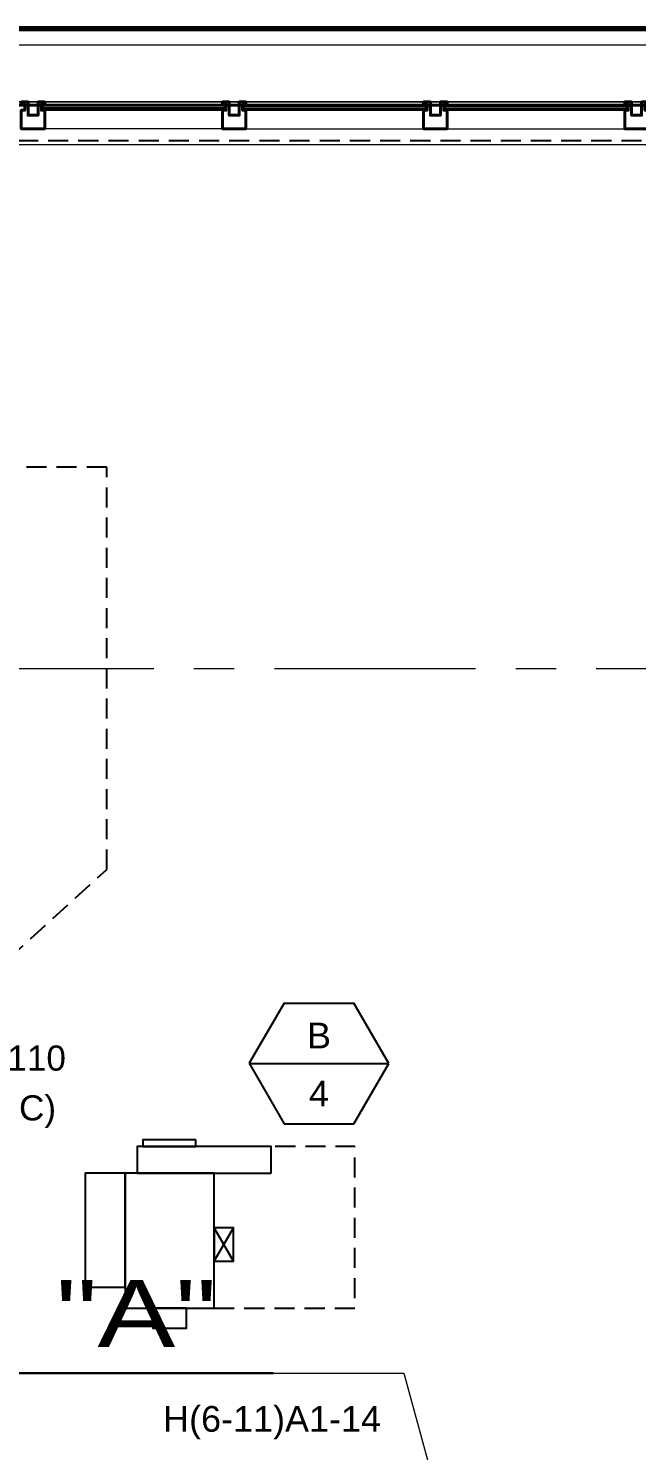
# Model space of a CAD drawing. Header units: inches. Extents: x -26500 to 0, y -3347 to 2257.
# Drawn here: x -23822.4 to -23641, y 1140.7 to 1565 of the extents above; entities that cross this region are included whole.
import ezdxf
from ezdxf.enums import TextEntityAlignment as Align

# ---------------------------------------------------------------- set-up
doc = ezdxf.new("R2010")
doc.units = ezdxf.units.IN
doc.header["$LTSCALE"] = 48
doc.header["$MEASUREMENT"] = 0
for name, pattern in [('A104$0$CENTER', [2, 1.25, -0.25, 0.25, -0.25]), ('HIDDEN2', [0.1875, 0.125, -0.0625]), ('NB - 5th floor_plan$0$HIDDEN2', [0.1875, 0.125, -0.0625])]:
    doc.linetypes.add(name, pattern=pattern)
for name, color, linetype in [('A104$0$A-AREA-IDEN', 8, 'Continuous'), ('A104$0$A-FLOR-AWNG', 8, 'Continuous'), ('A104$0$A-FLOR-SLAB', 8, 'Continuous'), ('A104$0$A-GLAZ', 8, 'Continuous'), ('A104$0$A-GRID-GRDP0-15', 8, 'Continuous'), ('A104$0$C-PROP', 8, 'Continuous'), ('A604$0$A-SHAD-PAT2', 8, 'Continuous'), ('ANNTEXT', 6, 'Continuous'), ('E-FIRE', 234, 'Continuous'), ('E-Powr-Circ', 232, 'Continuous'), ('M-HVAC-blck', 6, 'Continuous'), ('M-HVAC-clrn', 1, 'HIDDEN2'), ('M-HVAC-EQPM-FPTD', 94, 'Continuous'), ('M-HVAC-FUTR', 4, 'HIDDEN2'), ('M-HVAC-Supp', 93, 'Continuous'), ('M-HVAC-TEXT', 6, 'Continuous'), ('NB - 5th floor_plan$0$STDROPS', 1, 'NB - 5th floor_plan$0$HIDDEN2'), ('NB - 5th floor_plan$0$STSLABEDGE', 1, 'NB - 5th floor_plan$0$HIDDEN2'), ('XREF', 7, 'Continuous')]:
    doc.layers.add(name, color=color, linetype=linetype)
doc.layers.add('E-Fire-Covr', color=240, linetype='Continuous', lineweight=70, plot=False)
doc.styles.add('A104$0$Arial', font='arial.ttf', dxfattribs={"height": 0.076839})
doc.styles.add('M08', font='arial.ttf', dxfattribs={"height": 7.68})
doc.styles.add('MAMEP ANNO', font='arial.ttf', dxfattribs={"height": 0.101562})

# ---------------------------------------------------------------- blocks, each defined once
blk = doc.blocks.new('A104')
at = {"layer": 'A104$0$A-AREA-IDEN', "lineweight": 30}
blk.add_line((-23926.4359, 1163.8686, 0.2066), (-23749.3671, 1163.8686, 0.2066), dxfattribs=at)
at = {"layer": 'A104$0$A-AREA-IDEN', "lineweight": 0, "elevation": 0.2066, "flags": 128}
blk.add_lwpolyline([(-23760.5768, 1163.8686), (-23710.4053, 1163.8686), (-23628.2191, 862.6629)], dxfattribs=at)
at = {"layer": 'A104$0$A-FLOR-AWNG', "lineweight": 0}
for q in [(-21043.1174, 1560.0949), (-23668.5007, 1560.0949)]:
    blk.add_line((-24033.7396, 1560.0949), q, dxfattribs=at)
at = {"layer": 'A104$0$A-FLOR-SLAB', "lineweight": 0, "flags": 128}
blk.add_lwpolyline([(-23869.2731, 1530.3475), (-21072.7739, 1530.3449), (-21072.7739, -6.1545), (-22489.2736, -6.1545), (-22489.2736, 53.8448), (-22872.7736, 53.8448), (-22872.7736, -6.1545), (-24409.272, -6.1545)], dxfattribs=at)
at = {"layer": 'A104$0$A-GLAZ', "lineweight": 0}
for p, q in [((-21060.0239, 1543.0949), (-23882.0254, 1543.0991)), ((-23668.5007, 1543.0987), (-23882.0254, 1543.0991)), ((-23763.7734, 1541.8475), (-23818.2734, 1541.8475)), ((-23763.7734, 1541.3475), (-23818.2734, 1541.3475)), ((-23758.2739, 1541.8475), (-23703.7739, 1541.8475)), ((-23758.2739, 1541.3475), (-23703.7739, 1541.3475)), ((-23698.2739, 1541.8475), (-23643.7739, 1541.8475)), ((-23698.2739, 1541.3475), (-23643.7739, 1541.3475)), ((-23764.5234, 1535.0975), (-23817.5234, 1535.0975)), ((-23757.5239, 1535.0975), (-23704.5239, 1535.0975)), ((-23697.5239, 1535.0975), (-23644.5239, 1535.0975))]:
    blk.add_line(p, q, dxfattribs=at)
at = {"layer": 'A104$0$A-GLAZ', "lineweight": 40}
for p, q in [((-23763.7734, 1542.0975), (-23818.2734, 1542.0975)), ((-23818.2734, 1540.8475), (-23818.2734, 1542.0975)), ((-23763.7734, 1540.8475), (-23818.2734, 1540.8475)), ((-23763.7734, 1540.8475), (-23763.7734, 1542.0975)), ((-23758.2739, 1540.8475), (-23758.2739, 1542.0975)), ((-23758.2739, 1542.0975), (-23703.7739, 1542.0975)), ((-23758.2739, 1540.8475), (-23703.7739, 1540.8475)), ((-23703.7739, 1540.8475), (-23703.7739, 1542.0975)), ((-23698.2739, 1540.8475), (-23698.2739, 1542.0975)), ((-23698.2739, 1542.0975), (-23643.7739, 1542.0975)), ((-23698.2739, 1540.8475), (-23643.7739, 1540.8475)), ((-23643.7739, 1540.8475), (-23643.7739, 1542.0975))]:
    blk.add_line(p, q, dxfattribs=at)
at = {"layer": 'A104$0$A-GLAZ', "lineweight": 40, "flags": 128}
for points in [[(-23821.0231, 1539.0975), (-23822.5228, 1539.0975), (-23822.5228, 1543.0975), (-23824.5228, 1543.0975), (-23824.5228, 1542.3475), (-23823.5228, 1542.3475), (-23823.5228, 1540.5975), (-23824.5228, 1540.5975), (-23824.5228, 1535.0975), (-23821.0231, 1535.0975)], [(-23821.0231, 1539.0975), (-23819.5234, 1539.0975), (-23819.5234, 1543.0975), (-23817.5234, 1543.0975), (-23817.5234, 1542.3475), (-23818.5234, 1542.3475), (-23818.5234, 1540.5975), (-23817.5234, 1540.5975), (-23817.5234, 1535.0975), (-23821.0231, 1535.0975)], [(-23761.0231, 1539.0975), (-23762.5234, 1539.0975), (-23762.5234, 1543.0975), (-23764.5234, 1543.0975), (-23764.5234, 1542.3475), (-23763.5234, 1542.3475), (-23763.5234, 1540.5975), (-23764.5234, 1540.5975), (-23764.5234, 1535.0975), (-23761.0231, 1535.0975)], [(-23761.0242, 1539.0975), (-23759.5239, 1539.0975), (-23759.5239, 1543.0975), (-23757.5239, 1543.0975), (-23757.5239, 1542.3475), (-23758.5239, 1542.3475), (-23758.5239, 1540.5975), (-23757.5239, 1540.5975), (-23757.5239, 1535.0975), (-23761.0242, 1535.0975)], [(-23701.0242, 1539.0975), (-23702.5239, 1539.0975), (-23702.5239, 1543.0975), (-23704.5239, 1543.0975), (-23704.5239, 1542.3475), (-23703.5239, 1542.3475), (-23703.5239, 1540.5975), (-23704.5239, 1540.5975), (-23704.5239, 1535.0975), (-23701.0242, 1535.0975)], [(-23701.0242, 1539.0975), (-23699.5239, 1539.0975), (-23699.5239, 1543.0975), (-23697.5239, 1543.0975), (-23697.5239, 1542.3475), (-23698.5239, 1542.3475), (-23698.5239, 1540.5975), (-23697.5239, 1540.5975), (-23697.5239, 1535.0975), (-23701.0242, 1535.0975)], [(-23641.0242, 1539.0975), (-23642.5239, 1539.0975), (-23642.5239, 1543.0975), (-23644.5239, 1543.0975), (-23644.5239, 1542.3475), (-23643.5239, 1542.3475), (-23643.5239, 1540.5975), (-23644.5239, 1540.5975), (-23644.5239, 1535.0975), (-23641.0242, 1535.0975)], [(-23641.0242, 1539.0975), (-23639.5245, 1539.0975), (-23639.5245, 1543.0975), (-23637.5245, 1543.0975), (-23637.5245, 1542.3475), (-23638.5245, 1542.3475), (-23638.5245, 1540.5975), (-23637.5245, 1540.5975), (-23637.5245, 1535.0975), (-23641.0242, 1535.0975)]]:
    blk.add_lwpolyline(points, dxfattribs=at)
at = {"layer": 'A104$0$A-GRID-GRDP0-15', "linetype": 'A104$0$CENTER', "lineweight": 0}
blk.add_line((-23941.0236, 1374.095), (-20364.9322, 1374.095), dxfattribs=at)
at = {"layer": 'A104$0$C-PROP', "lineweight": 40, "flags": 128}
blk.add_lwpolyline([(-25004.5437, -676.9041), (-24022.0239, 1542.095), (-21061.0239, 1542.095), (-21061.0239, -676.9042)], dxfattribs=at)
at = {"layer": 'A104$0$A-AREA-IDEN', "lineweight": 30, "insert": (-23926.4369, 1171.3476, 0.2066), "char_height": 19.999996, "attachment_point": 7, "line_spacing_factor": 0.6, "style": 'A104$0$Arial'}
blk.add_mtext('\\H1x;\\W1.24688;MECH "A"', dxfattribs=at)
blk = doc.blocks.new('NB - 5th floor_plan')
at = {"layer": 'NB - 5th floor_plan$0$STDROPS', "color": 1, "linetype": 'NB - 5th floor_plan$0$HIDDEN2'}
for p, q in [((-23799.0236, 1434.1209), (-23874.5231, 1434.1209)), ((-23799.0236, 1314.095), (-23799.0236, 1434.1209)), ((-23901.7685, 1220.8749, 0), (-23799.0236, 1314.1209))]:
    blk.add_line(p, q, dxfattribs=at)
at = {"layer": 'NB - 5th floor_plan$0$STSLABEDGE', "color": 1, "linetype": 'NB - 5th floor_plan$0$HIDDEN2', "elevation": 0}
blk.add_lwpolyline([(-24410.5216, 169.3061), (-24584.3081, 246.2546), (-24082.6837, 1379.1629), (-23921.1515, 1307.6403), (-23870.5233, 1357.7144), (-23870.5233, 1531.5979), (-21297.5245, 1531.5947), (-21279.6923, 1531.5951), (-21071.5239, 1531.5949), (-21071.5239, -7.4045), (-21293.4359, -7.4045), (-21298.4429, -7.4045), (-22490.5236, -7.4045), (-22490.5236, 52.5948), (-22871.5236, 52.5948), (-22871.5236, -7.4045), (-24410.5239, -7.4045), (-24410.5216, 169.3061)], dxfattribs=at)
blk = doc.blocks.new('A604')
at = {"layer": 'A604$0$A-SHAD-PAT2', "lineweight": 13, "flags": 128}
blk.add_lwpolyline([(-23882.03, 1543.1), (-21061.02, 1542.09), (-21060.02, -18.91), (-22502.03, -18.91), (-22501.02, 42.09), (-22861.02, 42.09), (-22860.02, -18.91), (-24422.02, -18.91), (-24422.02, 161.83), (-24599.48, 240.39), (-24088.55, 1394.34), (-23923.44, 1320.14), (-23881.02, 1362.09), (-23882.03, 1543.1)], close=True, dxfattribs=at)
blk = doc.blocks.new('*U149')
at = {"layer": 'E-Fire-Covr'}
blk.add_lwpolyline([(10.15, 322), (318, 322), (318, -314), (-318, -314), (-318, 322), (-9.51, 322)], dxfattribs=at)
at = {"color": 6, "style": 'MAMEP ANNO'}
for s, p in [('110', (10.55, 11.08)), ('(C)', (10.55, -3.78))]:
    blk.add_text(s, height=7.5, dxfattribs=at).set_placement(p)
blk = doc.blocks.new('A$C4BF10DA9')
at = {"layer": 'E-Powr-Circ'}
for p, q in [((20, 42), (30, 36.25)), ((20, 36.25), (30, 42))]:
    blk.add_line(p, q, dxfattribs=at)
at = {"layer": 'M-HVAC-clrn', "flags": 128}
blk.add_lwpolyline([(6, 42), (6, 0), (54.25, 0), (54.25, 25)], dxfattribs=at)
at = {"layer": 'M-HVAC-EQPM-FPTD'}
for p, q in [((6, 68.5), (6, 42)), ((46.25, 68.5), (6, 68.5)), ((46.25, 42), (46.25, 68.5)), ((6, 42), (46.25, 42))]:
    blk.add_line(p, q, dxfattribs=at)
for points in [[(12.25, 68.5), (46.25, 68.5), (46.25, 80.5), (12.25, 80.5)], [(46.25, 25), (54.25, 25), (54.25, 65), (46.25, 65)], [(6, 50.25), (6, 60.25), (0, 60.25), (0, 50.25)], [(30, 42), (20, 42), (20, 36.25), (30, 36.25)]]:
    blk.add_lwpolyline(points, close=True, dxfattribs=at)
at = {"layer": 'M-HVAC-Supp'}
blk.add_lwpolyline([(56.25, 47.5), (56.25, 63.25), (54.25, 63.25), (54.25, 47.5)], close=True, dxfattribs=at)
blk = doc.blocks.new('A$C73FD2CE6')
at = {"layer": 'M-HVAC-blck'}
for p, q in [((10.41, 36), (0, 18.01)), ((10.41, 36), (31.18, 36)), ((41.57, 17.97), (31.18, 36)), ((0, 18.01), (10.37, 0)), ((0.01, 17.99), (41.56, 17.99)), ((31.17, 0), (41.57, 17.97)), ((10.37, 0), (31.17, 0))]:
    blk.add_line(p, q, dxfattribs=at)
at = {"layer": 'M-HVAC-TEXT', "style": 'M08'}
for tag, p in [('2', (20.78, 26.3)), ('1', (20.78, 8.99))]:
    blk.add_attdef(tag, text='', height=7.68, dxfattribs=at).set_placement(p, align=Align.MIDDLE)

msp = doc.modelspace()

# ---------------------------------------------------------------- block references
at = {"layer": 'E-FIRE'}
msp.add_blockref('*U149', (-23839.25, 1243.01), dxfattribs=at)
at = {"layer": 'M-HVAC-blck'}
msp.add_blockref('A$C73FD2CE6', (-23756.52, 1238.26), dxfattribs=at).add_auto_attribs({'2': 'B', '1': '4'})
at = {"layer": 'M-HVAC-FUTR', "rotation": 90.00000000000001}
msp.add_blockref('A$C4BF10DA9', (-23725.02, 1177.22), dxfattribs=at)
at = {"layer": 'XREF'}
for name in ['A104', 'NB - 5th floor_plan', 'A604']:
    msp.add_blockref(name, (0, 0), dxfattribs=at)

# ---------------------------------------------------------------- texts
at = {"layer": 'ANNTEXT', "insert": (-23782.23, 1154.04), "char_height": 7.68, "attachment_point": 1, "style": 'M08'}
msp.add_mtext_dynamic_manual_height_columns('H(6-11)A1-14', width=59.1811, gutter_width=1, heights=[0], dxfattribs=at)

doc.saveas('drawing.dxf')
